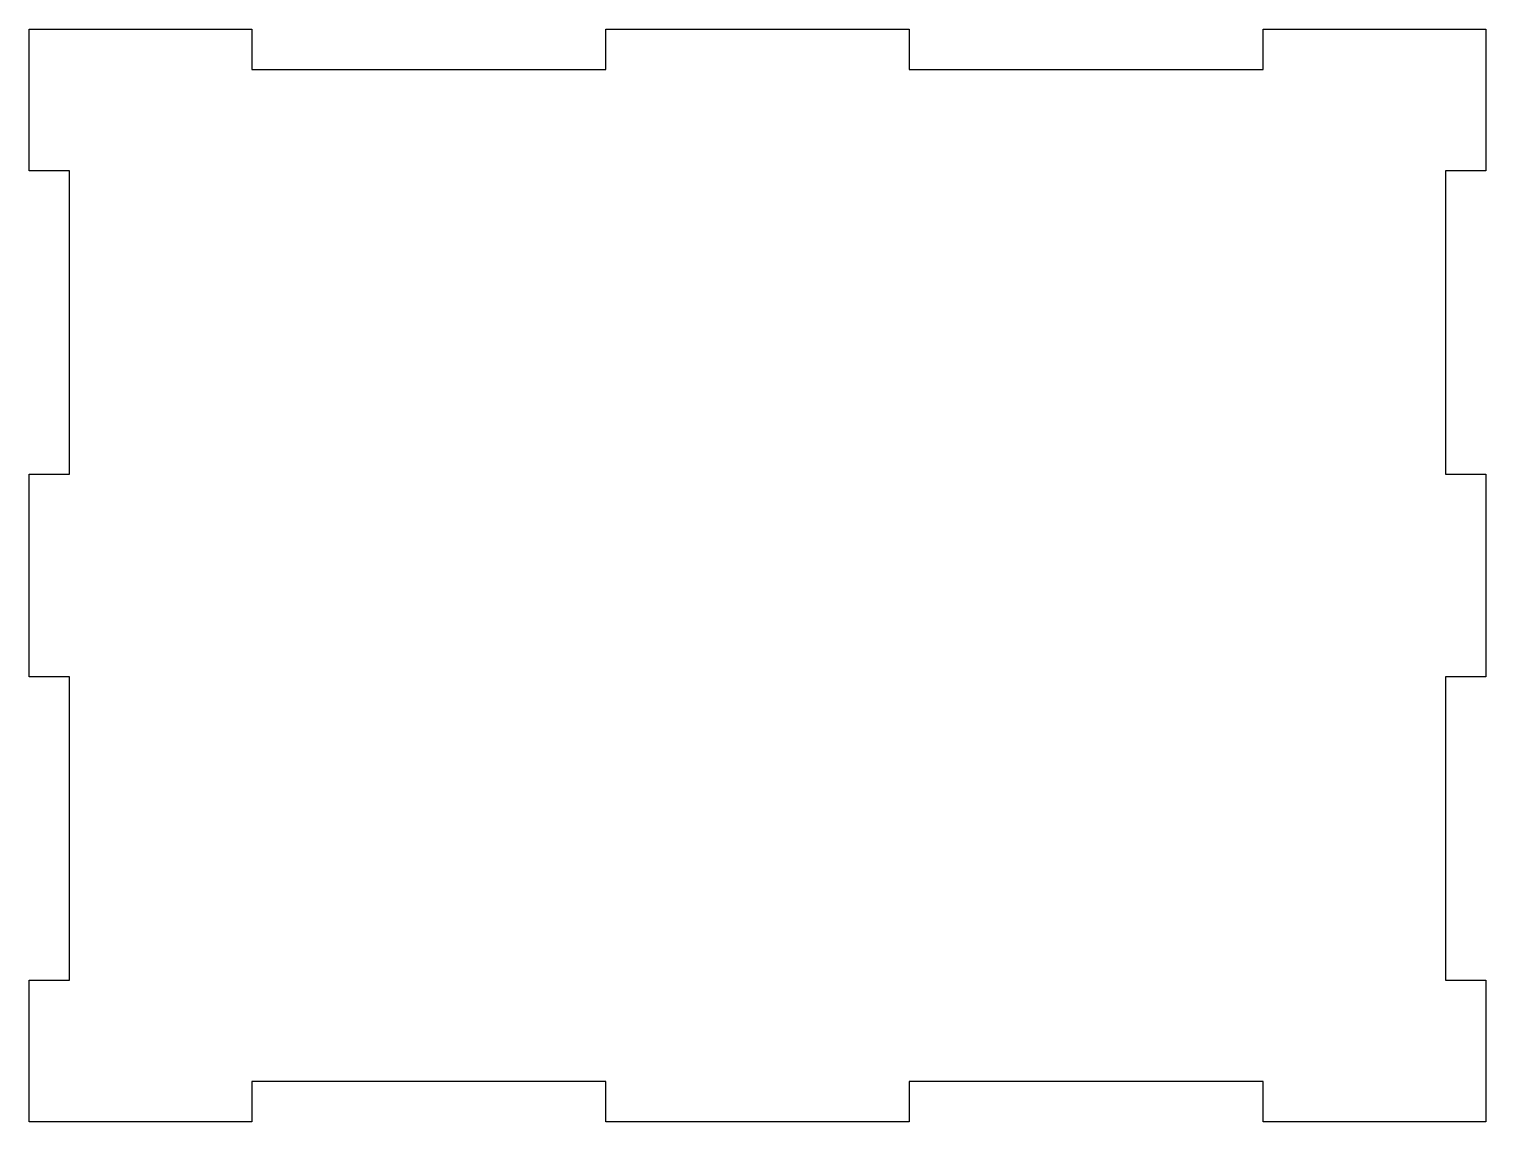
# Model space of a CAD drawing. Header units: millimetres. Extents: x -72 to 72, y -10 to 98.
import ezdxf

# ---------------------------------------------------------------- set-up
doc = ezdxf.new("R2010")
doc.units = ezdxf.units.MM
doc.layers.get('0').update_dxf_attribs({"linetype": 'CONTINUOUS'})

msp = doc.modelspace()

# ---------------------------------------------------------------- linework, layer by layer
msp.add_lwpolyline([(72, 98), (72, 84), (68, 84), (68, 54), (72, 54), (72, 34), (68, 34), (68, 4), (72, 4), (72, -10), (50, -10), (50, -6), (15, -6), (15, -10), (-15, -10), (-15, -6), (-50, -6), (-50, -10), (-72, -10), (-72, 4), (-68, 4), (-68, 34), (-72, 34), (-72, 54), (-68, 54), (-68, 84), (-72, 84), (-72, 98), (-50, 98), (-50, 94), (-15, 94), (-15, 98), (15, 98), (15, 94), (50, 94), (50, 98)], close=True)

doc.saveas('drawing.dxf')
